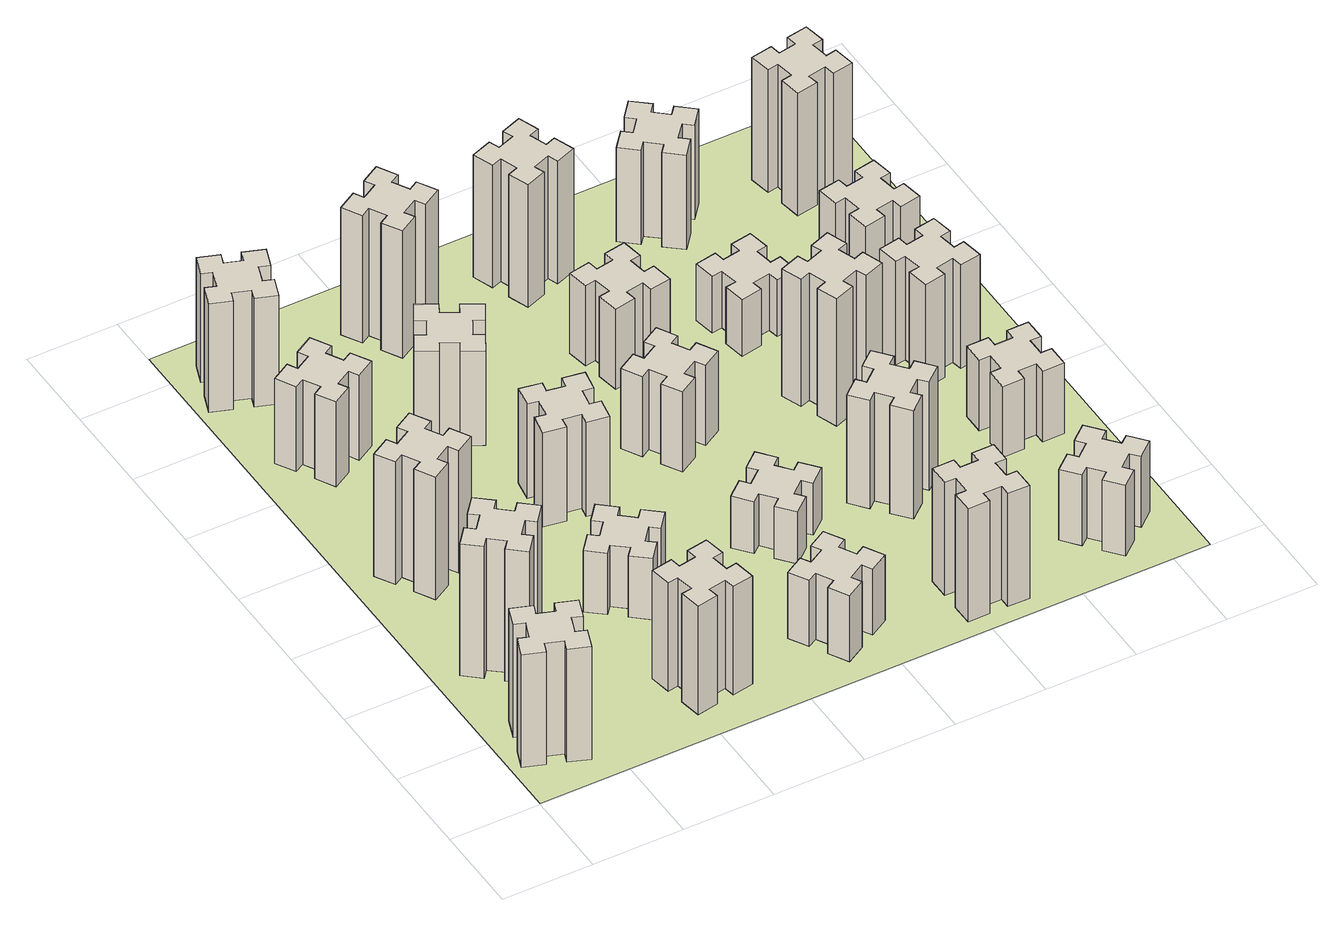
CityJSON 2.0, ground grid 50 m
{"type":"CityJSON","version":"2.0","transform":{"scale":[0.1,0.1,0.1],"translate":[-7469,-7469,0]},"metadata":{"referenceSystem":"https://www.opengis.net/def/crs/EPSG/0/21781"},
"CityObjects":{
"building1":{"type":"Building","attributes":{"class":"1000","function":"1000","usage":"1000","yearOfConstruction":2016,"roofType":"1000","measuredHeight":72,"storeysAboveGround":30,"storeysBelowGround":0},"geometry":[{"type":"Solid","lod":"1","boundaries":[[[[0,1,2,3,4,5,6,7,8,9,10,11,12,13,14,15,16,17,18,19]],[[17,16,20,21]],[[16,15,22,20]],[[15,14,23,22]],[[14,13,24,23]],[[13,12,25,24]],[[12,11,26,25]],[[11,10,27,26]],[[10,9,28,27]],[[9,8,29,28]],[[8,7,30,29]],[[7,6,31,30]],[[6,5,32,31]],[[5,4,33,32]],[[4,3,34,33]],[[3,2,35,34]],[[2,1,36,35]],[[1,0,37,36]],[[0,19,38,37]],[[19,18,39,38]],[[18,17,21,39]],[[24,25,26,27,28,29,30,31,32,33,34,35,36,37,38,39,21,20,22,23]]]]}]},
"building2":{"type":"Building","attributes":{"class":"1000","function":"1000","usage":"1000","yearOfConstruction":2016,"roofType":"1000","measuredHeight":84,"storeysAboveGround":30,"storeysBelowGround":0},"geometry":[{"type":"Solid","lod":"1","boundaries":[[[[40,41,42,43,44,45,46,47,48,49,50,51,52,53,54,55,56,57,58,59]],[[57,56,60,61]],[[56,55,62,60]],[[55,54,63,62]],[[54,53,64,63]],[[53,52,65,64]],[[52,51,66,65]],[[51,50,67,66]],[[50,49,68,67]],[[49,48,69,68]],[[48,47,70,69]],[[47,46,71,70]],[[46,45,72,71]],[[45,44,73,72]],[[44,43,74,73]],[[43,42,75,74]],[[42,41,76,75]],[[41,40,77,76]],[[40,59,78,77]],[[59,58,79,78]],[[58,57,61,79]],[[64,65,66,67,68,69,70,71,72,73,74,75,76,77,78,79,61,60,62,63]]]]}]},
"building3":{"type":"Building","attributes":{"class":"1000","function":"1000","usage":"1000","yearOfConstruction":2016,"roofType":"1000","measuredHeight":78,"storeysAboveGround":30,"storeysBelowGround":0},"geometry":[{"type":"Solid","lod":"1","boundaries":[[[[80,81,82,83,84,85,86,87,88,89,90,91,92,93,94,95,96,97,98,99]],[[97,96,100,101]],[[96,95,102,100]],[[95,94,103,102]],[[94,93,104,103]],[[93,92,105,104]],[[92,91,106,105]],[[91,90,107,106]],[[90,89,108,107]],[[89,88,109,108]],[[88,87,110,109]],[[87,86,111,110]],[[86,85,112,111]],[[85,84,113,112]],[[84,83,114,113]],[[83,82,115,114]],[[82,81,116,115]],[[81,80,117,116]],[[80,99,118,117]],[[99,98,119,118]],[[98,97,101,119]],[[104,105,106,107,108,109,110,111,112,113,114,115,116,117,118,119,101,100,102,103]]]]}]},
"building4":{"type":"Building","attributes":{"class":"1000","function":"1000","usage":"1000","yearOfConstruction":2016,"roofType":"1000","measuredHeight":54,"storeysAboveGround":30,"storeysBelowGround":0},"geometry":[{"type":"Solid","lod":"1","boundaries":[[[[120,121,122,123,124,125,126,127,128,129,130,131,132,133,134,135,136,137,138,139]],[[137,136,140,141]],[[136,135,142,140]],[[135,134,143,142]],[[134,133,144,143]],[[133,132,145,144]],[[132,131,146,145]],[[131,130,147,146]],[[130,129,148,147]],[[129,128,149,148]],[[128,127,150,149]],[[127,126,151,150]],[[126,125,152,151]],[[125,124,153,152]],[[124,123,154,153]],[[123,122,155,154]],[[122,121,156,155]],[[121,120,157,156]],[[120,139,158,157]],[[139,138,159,158]],[[138,137,141,159]],[[144,145,146,147,148,149,150,151,152,153,154,155,156,157,158,159,141,140,142,143]]]]}]},
"building5":{"type":"Building","attributes":{"class":"1000","function":"1000","usage":"1000","yearOfConstruction":2016,"roofType":"1000","measuredHeight":69,"storeysAboveGround":30,"storeysBelowGround":0},"geometry":[{"type":"Solid","lod":"1","boundaries":[[[[160,161,162,163,164,165,166,167,168,169,170,171,172,173,174,175,176,177,178,179]],[[177,176,180,181]],[[176,175,182,180]],[[175,174,183,182]],[[174,173,184,183]],[[173,172,185,184]],[[172,171,186,185]],[[171,170,187,186]],[[170,169,188,187]],[[169,168,189,188]],[[168,167,190,189]],[[167,166,191,190]],[[166,165,192,191]],[[165,164,193,192]],[[164,163,194,193]],[[163,162,195,194]],[[162,161,196,195]],[[161,160,197,196]],[[160,179,198,197]],[[179,178,199,198]],[[178,177,181,199]],[[184,185,186,187,188,189,190,191,192,193,194,195,196,197,198,199,181,180,182,183]]]]}]},
"building6":{"type":"Building","attributes":{"class":"1000","function":"1000","usage":"1000","yearOfConstruction":2016,"roofType":"1000","measuredHeight":69,"storeysAboveGround":30,"storeysBelowGround":0},"geometry":[{"type":"Solid","lod":"1","boundaries":[[[[200,201,202,203,204,205,206,207,208,209,210,211,212,213,214,215,216,217,218,219]],[[217,216,220,221]],[[216,215,222,220]],[[215,214,223,222]],[[214,213,224,223]],[[213,212,225,224]],[[212,211,226,225]],[[211,210,227,226]],[[210,209,228,227]],[[209,208,229,228]],[[208,207,230,229]],[[207,206,231,230]],[[206,205,232,231]],[[205,204,233,232]],[[204,203,234,233]],[[203,202,235,234]],[[202,201,236,235]],[[201,200,237,236]],[[200,219,238,237]],[[219,218,239,238]],[[218,217,221,239]],[[224,225,226,227,228,229,230,231,232,233,234,235,236,237,238,239,221,220,222,223]]]]}]},
"building7":{"type":"Building","attributes":{"class":"1000","function":"1000","usage":"1000","yearOfConstruction":2016,"roofType":"1000","measuredHeight":39,"storeysAboveGround":30,"storeysBelowGround":0},"geometry":[{"type":"Solid","lod":"1","boundaries":[[[[240,241,242,243,244,245,246,247,248,249,250,251,252,253,254,255,256,257,258,259]],[[257,256,260,261]],[[256,255,262,260]],[[255,254,263,262]],[[254,253,264,263]],[[253,252,265,264]],[[252,251,266,265]],[[251,250,267,266]],[[250,249,268,267]],[[249,248,269,268]],[[248,247,270,269]],[[247,246,271,270]],[[246,245,272,271]],[[245,244,273,272]],[[244,243,274,273]],[[243,242,275,274]],[[242,241,276,275]],[[241,240,277,276]],[[240,259,278,277]],[[259,258,279,278]],[[258,257,261,279]],[[264,265,266,267,268,269,270,271,272,273,274,275,276,277,278,279,261,260,262,263]]]]}]},
"building8":{"type":"Building","attributes":{"class":"1000","function":"1000","usage":"1000","yearOfConstruction":2016,"roofType":"1000","measuredHeight":60,"storeysAboveGround":30,"storeysBelowGround":0},"geometry":[{"type":"Solid","lod":"1","boundaries":[[[[280,281,282,283,284,285,286,287,288,289,290,291,292,293,294,295,296,297,298,299]],[[297,296,300,301]],[[296,295,302,300]],[[295,294,303,302]],[[294,293,304,303]],[[293,292,305,304]],[[292,291,306,305]],[[291,290,307,306]],[[290,289,308,307]],[[289,288,309,308]],[[288,287,310,309]],[[287,286,311,310]],[[286,285,312,311]],[[285,284,313,312]],[[284,283,314,313]],[[283,282,315,314]],[[282,281,316,315]],[[281,280,317,316]],[[280,299,318,317]],[[299,298,319,318]],[[298,297,301,319]],[[304,305,306,307,308,309,310,311,312,313,314,315,316,317,318,319,301,300,302,303]]]]}]},
"building9":{"type":"Building","attributes":{"class":"1000","function":"1000","usage":"1000","yearOfConstruction":2016,"roofType":"1000","measuredHeight":60,"storeysAboveGround":30,"storeysBelowGround":0},"geometry":[{"type":"Solid","lod":"1","boundaries":[[[[320,321,322,323,324,325,326,327,328,329,330,331,332,333,334,335,336,337,338,339]],[[337,336,340,341]],[[336,335,342,340]],[[335,334,343,342]],[[334,333,344,343]],[[333,332,345,344]],[[332,331,346,345]],[[331,330,347,346]],[[330,329,348,347]],[[329,328,349,348]],[[328,327,350,349]],[[327,326,351,350]],[[326,325,352,351]],[[325,324,353,352]],[[324,323,354,353]],[[323,322,355,354]],[[322,321,356,355]],[[321,320,357,356]],[[320,339,358,357]],[[339,338,359,358]],[[338,337,341,359]],[[344,345,346,347,348,349,350,351,352,353,354,355,356,357,358,359,341,340,342,343]]]]}]},
"building10":{"type":"Building","attributes":{"class":"1000","function":"1000","usage":"1000","yearOfConstruction":2016,"roofType":"1000","measuredHeight":42,"storeysAboveGround":30,"storeysBelowGround":0},"geometry":[{"type":"Solid","lod":"1","boundaries":[[[[360,361,362,363,364,365,366,367,368,369,370,371,372,373,374,375,376,377,378,379]],[[377,376,380,381]],[[376,375,382,380]],[[375,374,383,382]],[[374,373,384,383]],[[373,372,385,384]],[[372,371,386,385]],[[371,370,387,386]],[[370,369,388,387]],[[369,368,389,388]],[[368,367,390,389]],[[367,366,391,390]],[[366,365,392,391]],[[365,364,393,392]],[[364,363,394,393]],[[363,362,395,394]],[[362,361,396,395]],[[361,360,397,396]],[[360,379,398,397]],[[379,378,399,398]],[[378,377,381,399]],[[384,385,386,387,388,389,390,391,392,393,394,395,396,397,398,399,381,380,382,383]]]]}]},
"building11":{"type":"Building","attributes":{"class":"1000","function":"1000","usage":"1000","yearOfConstruction":2016,"roofType":"1000","measuredHeight":81,"storeysAboveGround":30,"storeysBelowGround":0},"geometry":[{"type":"Solid","lod":"1","boundaries":[[[[400,401,402,403,404,405,406,407,408,409,410,411,412,413,414,415,416,417,418,419]],[[417,416,420,421]],[[416,415,422,420]],[[415,414,423,422]],[[414,413,424,423]],[[413,412,425,424]],[[412,411,426,425]],[[411,410,427,426]],[[410,409,428,427]],[[409,408,429,428]],[[408,407,430,429]],[[407,406,431,430]],[[406,405,432,431]],[[405,404,433,432]],[[404,403,434,433]],[[403,402,435,434]],[[402,401,436,435]],[[401,400,437,436]],[[400,419,438,437]],[[419,418,439,438]],[[418,417,421,439]],[[424,425,426,427,428,429,430,431,432,433,434,435,436,437,438,439,421,420,422,423]]]]}]},
"building12":{"type":"Building","attributes":{"class":"1000","function":"1000","usage":"1000","yearOfConstruction":2016,"roofType":"1000","measuredHeight":33,"storeysAboveGround":30,"storeysBelowGround":0},"geometry":[{"type":"Solid","lod":"1","boundaries":[[[[440,441,442,443,444,445,446,447,448,449,450,451,452,453,454,455,456,457,458,459]],[[457,456,460,461]],[[456,455,462,460]],[[455,454,463,462]],[[454,453,464,463]],[[453,452,465,464]],[[452,451,466,465]],[[451,450,467,466]],[[450,449,468,467]],[[449,448,469,468]],[[448,447,470,469]],[[447,446,471,470]],[[446,445,472,471]],[[445,444,473,472]],[[444,443,474,473]],[[443,442,475,474]],[[442,441,476,475]],[[441,440,477,476]],[[440,459,478,477]],[[459,458,479,478]],[[458,457,461,479]],[[464,465,466,467,468,469,470,471,472,473,474,475,476,477,478,479,461,460,462,463]]]]}]},
"building13":{"type":"Building","attributes":{"class":"1000","function":"1000","usage":"1000","yearOfConstruction":2016,"roofType":"1000","measuredHeight":51,"storeysAboveGround":30,"storeysBelowGround":0},"geometry":[{"type":"Solid","lod":"1","boundaries":[[[[480,481,482,483,484,485,486,487,488,489,490,491,492,493,494,495,496,497,498,499]],[[497,496,500,501]],[[496,495,502,500]],[[495,494,503,502]],[[494,493,504,503]],[[493,492,505,504]],[[492,491,506,505]],[[491,490,507,506]],[[490,489,508,507]],[[489,488,509,508]],[[488,487,510,509]],[[487,486,511,510]],[[486,485,512,511]],[[485,484,513,512]],[[484,483,514,513]],[[483,482,515,514]],[[482,481,516,515]],[[481,480,517,516]],[[480,499,518,517]],[[499,498,519,518]],[[498,497,501,519]],[[504,505,506,507,508,509,510,511,512,513,514,515,516,517,518,519,501,500,502,503]]]]}]},
"building14":{"type":"Building","attributes":{"class":"1000","function":"1000","usage":"1000","yearOfConstruction":2016,"roofType":"1000","measuredHeight":72,"storeysAboveGround":30,"storeysBelowGround":0},"geometry":[{"type":"Solid","lod":"1","boundaries":[[[[520,521,522,523,524,525,526,527,528,529,530,531,532,533,534,535,536,537,538,539]],[[537,536,540,541]],[[536,535,542,540]],[[535,534,543,542]],[[534,533,544,543]],[[533,532,545,544]],[[532,531,546,545]],[[531,530,547,546]],[[530,529,548,547]],[[529,528,549,548]],[[528,527,550,549]],[[527,526,551,550]],[[526,525,552,551]],[[525,524,553,552]],[[524,523,554,553]],[[523,522,555,554]],[[522,521,556,555]],[[521,520,557,556]],[[520,539,558,557]],[[539,538,559,558]],[[538,537,541,559]],[[544,545,546,547,548,549,550,551,552,553,554,555,556,557,558,559,541,540,542,543]]]]}]},
"building15":{"type":"Building","attributes":{"class":"1000","function":"1000","usage":"1000","yearOfConstruction":2016,"roofType":"1000","measuredHeight":51,"storeysAboveGround":30,"storeysBelowGround":0},"geometry":[{"type":"Solid","lod":"1","boundaries":[[[[560,561,562,563,564,565,566,567,568,569,570,571,572,573,574,575,576,577,578,579]],[[577,576,580,581]],[[576,575,582,580]],[[575,574,583,582]],[[574,573,584,583]],[[573,572,585,584]],[[572,571,586,585]],[[571,570,587,586]],[[570,569,588,587]],[[569,568,589,588]],[[568,567,590,589]],[[567,566,591,590]],[[566,565,592,591]],[[565,564,593,592]],[[564,563,594,593]],[[563,562,595,594]],[[562,561,596,595]],[[561,560,597,596]],[[560,579,598,597]],[[579,578,599,598]],[[578,577,581,599]],[[584,585,586,587,588,589,590,591,592,593,594,595,596,597,598,599,581,580,582,583]]]]}]},
"building16":{"type":"Building","attributes":{"class":"1000","function":"1000","usage":"1000","yearOfConstruction":2016,"roofType":"1000","measuredHeight":78,"storeysAboveGround":30,"storeysBelowGround":0},"geometry":[{"type":"Solid","lod":"1","boundaries":[[[[600,601,602,603,604,605,606,607,608,609,610,611,612,613,614,615,616,617,618,619]],[[617,616,620,621]],[[616,615,622,620]],[[615,614,623,622]],[[614,613,624,623]],[[613,612,625,624]],[[612,611,626,625]],[[611,610,627,626]],[[610,609,628,627]],[[609,608,629,628]],[[608,607,630,629]],[[607,606,631,630]],[[606,605,632,631]],[[605,604,633,632]],[[604,603,634,633]],[[603,602,635,634]],[[602,601,636,635]],[[601,600,637,636]],[[600,619,638,637]],[[619,618,639,638]],[[618,617,621,639]],[[624,625,626,627,628,629,630,631,632,633,634,635,636,637,638,639,621,620,622,623]]]]}]},
"building17":{"type":"Building","attributes":{"class":"1000","function":"1000","usage":"1000","yearOfConstruction":2016,"roofType":"1000","measuredHeight":69,"storeysAboveGround":30,"storeysBelowGround":0},"geometry":[{"type":"Solid","lod":"1","boundaries":[[[[640,641,642,643,644,645,646,647,648,649,650,651,652,653,654,655,656,657,658,659]],[[657,656,660,661]],[[656,655,662,660]],[[655,654,663,662]],[[654,653,664,663]],[[653,652,665,664]],[[652,651,666,665]],[[651,650,667,666]],[[650,649,668,667]],[[649,648,669,668]],[[648,647,670,669]],[[647,646,671,670]],[[646,645,672,671]],[[645,644,673,672]],[[644,643,674,673]],[[643,642,675,674]],[[642,641,676,675]],[[641,640,677,676]],[[640,659,678,677]],[[659,658,679,678]],[[658,657,661,679]],[[664,665,666,667,668,669,670,671,672,673,674,675,676,677,678,679,661,660,662,663]]]]}]},
"building18":{"type":"Building","attributes":{"class":"1000","function":"1000","usage":"1000","yearOfConstruction":2016,"roofType":"1000","measuredHeight":81,"storeysAboveGround":30,"storeysBelowGround":0},"geometry":[{"type":"Solid","lod":"1","boundaries":[[[[680,681,682,683,684,685,686,687,688,689,690,691,692,693,694,695,696,697,698,699]],[[697,696,700,701]],[[696,695,702,700]],[[695,694,703,702]],[[694,693,704,703]],[[693,692,705,704]],[[692,691,706,705]],[[691,690,707,706]],[[690,689,708,707]],[[689,688,709,708]],[[688,687,710,709]],[[687,686,711,710]],[[686,685,712,711]],[[685,684,713,712]],[[684,683,714,713]],[[683,682,715,714]],[[682,681,716,715]],[[681,680,717,716]],[[680,699,718,717]],[[699,698,719,718]],[[698,697,701,719]],[[704,705,706,707,708,709,710,711,712,713,714,715,716,717,718,719,701,700,702,703]]]]}]},
"building19":{"type":"Building","attributes":{"class":"1000","function":"1000","usage":"1000","yearOfConstruction":2016,"roofType":"1000","measuredHeight":36,"storeysAboveGround":30,"storeysBelowGround":0},"geometry":[{"type":"Solid","lod":"1","boundaries":[[[[720,721,722,723,724,725,726,727,728,729,730,731,732,733,734,735,736,737,738,739]],[[737,736,740,741]],[[736,735,742,740]],[[735,734,743,742]],[[734,733,744,743]],[[733,732,745,744]],[[732,731,746,745]],[[731,730,747,746]],[[730,729,748,747]],[[729,728,749,748]],[[728,727,750,749]],[[727,726,751,750]],[[726,725,752,751]],[[725,724,753,752]],[[724,723,754,753]],[[723,722,755,754]],[[722,721,756,755]],[[721,720,757,756]],[[720,739,758,757]],[[739,738,759,758]],[[738,737,741,759]],[[744,745,746,747,748,749,750,751,752,753,754,755,756,757,758,759,741,740,742,743]]]]}]},
"building20":{"type":"Building","attributes":{"class":"1000","function":"1000","usage":"1000","yearOfConstruction":2016,"roofType":"1000","measuredHeight":45,"storeysAboveGround":30,"storeysBelowGround":0},"geometry":[{"type":"Solid","lod":"1","boundaries":[[[[760,761,762,763,764,765,766,767,768,769,770,771,772,773,774,775,776,777,778,779]],[[777,776,780,781]],[[776,775,782,780]],[[775,774,783,782]],[[774,773,784,783]],[[773,772,785,784]],[[772,771,786,785]],[[771,770,787,786]],[[770,769,788,787]],[[769,768,789,788]],[[768,767,790,789]],[[767,766,791,790]],[[766,765,792,791]],[[765,764,793,792]],[[764,763,794,793]],[[763,762,795,794]],[[762,761,796,795]],[[761,760,797,796]],[[760,779,798,797]],[[779,778,799,798]],[[778,777,781,799]],[[784,785,786,787,788,789,790,791,792,793,794,795,796,797,798,799,781,780,782,783]]]]}]},
"building21":{"type":"Building","attributes":{"class":"1000","function":"1000","usage":"1000","yearOfConstruction":2016,"roofType":"1000","measuredHeight":60,"storeysAboveGround":30,"storeysBelowGround":0},"geometry":[{"type":"Solid","lod":"1","boundaries":[[[[800,801,802,803,804,805,806,807,808,809,810,811,812,813,814,815,816,817,818,819]],[[817,816,820,821]],[[816,815,822,820]],[[815,814,823,822]],[[814,813,824,823]],[[813,812,825,824]],[[812,811,826,825]],[[811,810,827,826]],[[810,809,828,827]],[[809,808,829,828]],[[808,807,830,829]],[[807,806,831,830]],[[806,805,832,831]],[[805,804,833,832]],[[804,803,834,833]],[[803,802,835,834]],[[802,801,836,835]],[[801,800,837,836]],[[800,819,838,837]],[[819,818,839,838]],[[818,817,821,839]],[[824,825,826,827,828,829,830,831,832,833,834,835,836,837,838,839,821,820,822,823]]]]}]},
"building22":{"type":"Building","attributes":{"class":"1000","function":"1000","usage":"1000","yearOfConstruction":2016,"roofType":"1000","measuredHeight":45,"storeysAboveGround":30,"storeysBelowGround":0},"geometry":[{"type":"Solid","lod":"1","boundaries":[[[[840,841,842,843,844,845,846,847,848,849,850,851,852,853,854,855,856,857,858,859]],[[857,856,860,861]],[[856,855,862,860]],[[855,854,863,862]],[[854,853,864,863]],[[853,852,865,864]],[[852,851,866,865]],[[851,850,867,866]],[[850,849,868,867]],[[849,848,869,868]],[[848,847,870,869]],[[847,846,871,870]],[[846,845,872,871]],[[845,844,873,872]],[[844,843,874,873]],[[843,842,875,874]],[[842,841,876,875]],[[841,840,877,876]],[[840,859,878,877]],[[859,858,879,878]],[[858,857,861,879]],[[864,865,866,867,868,869,870,871,872,873,874,875,876,877,878,879,861,860,862,863]]]]}]},
"building23":{"type":"Building","attributes":{"class":"1000","function":"1000","usage":"1000","yearOfConstruction":2016,"roofType":"1000","measuredHeight":66,"storeysAboveGround":30,"storeysBelowGround":0},"geometry":[{"type":"Solid","lod":"1","boundaries":[[[[880,881,882,883,884,885,886,887,888,889,890,891,892,893,894,895,896,897,898,899]],[[897,896,900,901]],[[896,895,902,900]],[[895,894,903,902]],[[894,893,904,903]],[[893,892,905,904]],[[892,891,906,905]],[[891,890,907,906]],[[890,889,908,907]],[[889,888,909,908]],[[888,887,910,909]],[[887,886,911,910]],[[886,885,912,911]],[[885,884,913,912]],[[884,883,914,913]],[[883,882,915,914]],[[882,881,916,915]],[[881,880,917,916]],[[880,899,918,917]],[[899,898,919,918]],[[898,897,901,919]],[[904,905,906,907,908,909,910,911,912,913,914,915,916,917,918,919,901,900,902,903]]]]}]},
"building24":{"type":"Building","attributes":{"class":"1000","function":"1000","usage":"1000","yearOfConstruction":2016,"roofType":"1000","measuredHeight":42,"storeysAboveGround":30,"storeysBelowGround":0},"geometry":[{"type":"Solid","lod":"1","boundaries":[[[[920,921,922,923,924,925,926,927,928,929,930,931,932,933,934,935,936,937,938,939]],[[937,936,940,941]],[[936,935,942,940]],[[935,934,943,942]],[[934,933,944,943]],[[933,932,945,944]],[[932,931,946,945]],[[931,930,947,946]],[[930,929,948,947]],[[929,928,949,948]],[[928,927,950,949]],[[927,926,951,950]],[[926,925,952,951]],[[925,924,953,952]],[[924,923,954,953]],[[923,922,955,954]],[[922,921,956,955]],[[921,920,957,956]],[[920,939,958,957]],[[939,938,959,958]],[[938,937,941,959]],[[944,945,946,947,948,949,950,951,952,953,954,955,956,957,958,959,941,940,942,943]]]]}]},
"building25":{"type":"Building","attributes":{"class":"1000","function":"1000","usage":"1000","yearOfConstruction":2016,"roofType":"1000","measuredHeight":78,"storeysAboveGround":30,"storeysBelowGround":0},"geometry":[{"type":"Solid","lod":"1","boundaries":[[[[960,961,962,963,964,965,966,967,968,969,970,971,972,973,974,975,976,977,978,979]],[[977,976,980,981]],[[976,975,982,980]],[[975,974,983,982]],[[974,973,984,983]],[[973,972,985,984]],[[972,971,986,985]],[[971,970,987,986]],[[970,969,988,987]],[[969,968,989,988]],[[968,967,990,989]],[[967,966,991,990]],[[966,965,992,991]],[[965,964,993,992]],[[964,963,994,993]],[[963,962,995,994]],[[962,961,996,995]],[[961,960,997,996]],[[960,979,998,997]],[[979,978,999,998]],[[978,977,981,999]],[[984,985,986,987,988,989,990,991,992,993,994,995,996,997,998,999,981,980,982,983]]]]}]},
"landuse1":{"type":"LandUse","attributes":{"name":"plot1","function":"1010"},"geometry":[{"type":"MultiSurface","lod":"1","boundaries":[[[1000,1001,1002,1003]]]}]}
},
"vertices":[
[189,460,0],[155,366,0],[99,387,0],[57,274,0],[170,233,0],[191,289,0],[285,255,0],[264,199,0],[377,157,0],[418,270,0],[362,291,0],[396,385,0],[452,364,0],[493,477,0],[380,518,0],[360,462,0],[266,496,0],[287,552,0],[174,593,0],[133,480,0],[266,496,720],[287,552,720],[360,462,720],[380,518,720],[493,477,720],[452,364,720],[396,385,720],[362,291,720],[418,270,720],[377,157,720],[264,199,720],[285,255,720],[191,289,720],[170,233,720],[57,274,720],[99,387,720],[155,366,720],[189,460,720],[133,480,720],[174,593,720],
[484,1067,0],[408,1132,0],[446,1178,0],[354,1255,0],[277,1163,0],[323,1124,0],[259,1048,0],[213,1086,0],[136,994,0],[228,917,0],[266,963,0],[343,899,0],[304,853,0],[396,776,0],[473,868,0],[427,906,0],[492,983,0],[538,944,0],[615,1036,0],[523,1113,0],[492,983,840],[538,944,840],[427,906,840],[473,868,840],[396,776,840],[304,853,840],[343,899,840],[266,963,840],[228,917,840],[136,994,840],[213,1086,840],[259,1048,840],[323,1124,840],[277,1163,840],[354,1255,840],[446,1178,840],[408,1132,840],[484,1067,840],[523,1113,840],[615,1036,840],
[496,1767,0],[446,1854,0],[498,1884,0],[438,1988,0],[334,1928,0],[364,1876,0],[277,1826,0],[247,1878,0],[143,1818,0],[203,1714,0],[255,1744,0],[305,1657,0],[253,1627,0],[313,1523,0],[417,1583,0],[387,1635,0],[474,1685,0],[504,1633,0],[608,1693,0],[548,1797,0],[474,1685,780],[504,1633,780],[387,1635,780],[417,1583,780],[313,1523,780],[253,1627,780],[305,1657,780],[255,1744,780],[203,1714,780],[143,1818,780],[247,1878,780],[277,1826,780],[364,1876,780],[334,1928,780],[438,1988,780],[498,1884,780],[446,1854,780],[496,1767,780],[548,1797,780],[608,1693,780],
[387,2575,0],[474,2625,0],[504,2573,0],[608,2633,0],[548,2737,0],[496,2707,0],[446,2794,0],[498,2824,0],[438,2928,0],[334,2868,0],[364,2816,0],[277,2766,0],[247,2818,0],[143,2758,0],[203,2654,0],[255,2684,0],[305,2597,0],[253,2567,0],[313,2463,0],[417,2523,0],[305,2597,540],[253,2567,540],[255,2684,540],[203,2654,540],[143,2758,540],[247,2818,540],[277,2766,540],[364,2816,540],[334,2868,540],[438,2928,540],[498,2824,540],[446,2794,540],[496,2707,540],[548,2737,540],[608,2633,540],[504,2573,540],[474,2625,540],[387,2575,540],[417,2523,540],[313,2463,540],
[998,405,0],[1016,307,0],[957,297,0],[977,178,0],[1096,199,0],[1085,258,0],[1184,276,0],[1194,217,0],[1312,237,0],[1291,356,0],[1232,345,0],[1215,444,0],[1274,454,0],[1253,572,0],[1135,551,0],[1145,492,0],[1047,475,0],[1037,534,0],[918,513,0],[939,395,0],[1047,475,690],[1037,534,690],[1145,492,690],[1135,551,690],[1253,572,690],[1274,454,690],[1215,444,690],[1232,345,690],[1291,356,690],[1312,237,690],[1194,217,690],[1184,276,690],[1085,258,690],[1096,199,690],[977,178,690],[957,297,690],[1016,307,690],[998,405,690],[939,395,690],[918,513,690],
[362,3251,0],[396,3345,0],[452,3324,0],[493,3437,0],[380,3478,0],[360,3422,0],[266,3456,0],[287,3512,0],[174,3553,0],[133,3440,0],[189,3420,0],[155,3326,0],[99,3347,0],[57,3234,0],[170,3193,0],[191,3249,0],[285,3215,0],[264,3159,0],[377,3117,0],[418,3230,0],[285,3215,690],[264,3159,690],[191,3249,690],[170,3193,690],[57,3234,690],[99,3347,690],[155,3326,690],[189,3420,690],[133,3440,690],[174,3553,690],[287,3512,690],[266,3456,690],[360,3422,690],[380,3478,690],[493,3437,690],[452,3324,690],[396,3345,690],[362,3251,690],[418,3230,690],[377,3117,690],
[1063,1224,0],[999,1148,0],[953,1186,0],[876,1094,0],[968,1017,0],[1006,1063,0],[1083,999,0],[1044,953,0],[1136,876,0],[1213,968,0],[1167,1006,0],[1232,1083,0],[1278,1044,0],[1355,1136,0],[1263,1213,0],[1224,1167,0],[1148,1232,0],[1186,1278,0],[1094,1355,0],[1017,1263,0],[1148,1232,390],[1186,1278,390],[1224,1167,390],[1263,1213,390],[1355,1136,390],[1278,1044,390],[1232,1083,390],[1167,1006,390],[1213,968,390],[1136,876,390],[1044,953,390],[1083,999,390],[1006,1063,390],[968,1017,390],[876,1094,390],[953,1186,390],[999,1148,390],[1063,1224,390],[1017,1263,390],[1094,1355,390],
[1315,1787,0],[1332,1885,0],[1391,1875,0],[1412,1993,0],[1294,2014,0],[1284,1955,0],[1185,1972,0],[1196,2031,0],[1077,2052,0],[1057,1934,0],[1116,1924,0],[1098,1825,0],[1039,1836,0],[1018,1717,0],[1137,1697,0],[1147,1756,0],[1245,1738,0],[1235,1679,0],[1353,1658,0],[1374,1777,0],[1245,1738,600],[1235,1679,600],[1147,1756,600],[1137,1697,600],[1018,1717,600],[1039,1836,600],[1098,1825,600],[1116,1924,600],[1057,1934,600],[1077,2052,600],[1196,2031,600],[1185,1972,600],[1284,1955,600],[1294,2014,600],[1412,1993,600],[1391,1875,600],[1332,1885,600],[1315,1787,600],[1374,1777,600],[1353,1658,600],
[1114,2666,0],[1027,2716,0],[1057,2768,0],[953,2828,0],[893,2724,0],[945,2694,0],[895,2607,0],[843,2637,0],[783,2533,0],[887,2473,0],[917,2525,0],[1004,2475,0],[974,2423,0],[1078,2363,0],[1138,2467,0],[1086,2497,0],[1136,2584,0],[1188,2554,0],[1248,2658,0],[1144,2718,0],[1136,2584,600],[1188,2554,600],[1086,2497,600],[1138,2467,600],[1078,2363,600],[974,2423,600],[1004,2475,600],[917,2525,600],[887,2473,600],[783,2533,600],[843,2637,600],[895,2607,600],[945,2694,600],[893,2724,600],[953,2828,600],[1057,2768,600],[1027,2716,600],[1114,2666,600],[1144,2718,600],[1248,2658,600],
[1844,496,0],[1757,446,0],[1727,498,0],[1623,438,0],[1683,334,0],[1735,364,0],[1785,277,0],[1733,247,0],[1793,143,0],[1897,203,0],[1867,255,0],[1954,305,0],[1984,253,0],[2088,313,0],[2028,417,0],[1976,387,0],[1926,474,0],[1978,504,0],[1918,608,0],[1814,548,0],[1926,474,420],[1978,504,420],[1976,387,420],[2028,417,420],[2088,313,420],[1984,253,420],[1954,305,420],[1867,255,420],[1897,203,420],[1793,143,420],[1733,247,420],[1785,277,420],[1735,364,420],[1683,334,420],[1623,438,420],[1727,498,420],[1757,446,420],[1844,496,420],[1814,548,420],[1918,608,420],
[1127,3215,0],[1214,3265,0],[1244,3213,0],[1348,3273,0],[1288,3377,0],[1236,3347,0],[1186,3434,0],[1238,3464,0],[1178,3568,0],[1074,3508,0],[1104,3456,0],[1017,3406,0],[987,3458,0],[883,3398,0],[943,3294,0],[995,3324,0],[1045,3237,0],[993,3207,0],[1053,3103,0],[1157,3163,0],[1045,3237,810],[993,3207,810],[995,3324,810],[943,3294,810],[883,3398,810],[987,3458,810],[1017,3406,810],[1104,3456,810],[1074,3508,810],[1178,3568,810],[1238,3464,810],[1186,3434,810],[1236,3347,810],[1288,3377,810],[1348,3273,810],[1244,3213,810],[1214,3265,810],[1127,3215,810],[1157,3163,810],[1053,3103,810],
[2072,1148,0],[2007,1224,0],[2053,1263,0],[1976,1355,0],[1884,1278,0],[1923,1232,0],[1846,1167,0],[1808,1213,0],[1716,1136,0],[1793,1044,0],[1839,1083,0],[1903,1006,0],[1857,968,0],[1934,876,0],[2026,953,0],[1988,999,0],[2064,1063,0],[2103,1017,0],[2195,1094,0],[2118,1186,0],[2064,1063,330],[2103,1017,330],[1988,999,330],[2026,953,330],[1934,876,330],[1857,968,330],[1903,1006,330],[1839,1083,330],[1793,1044,330],[1716,1136,330],[1808,1213,330],[1846,1167,330],[1923,1232,330],[1884,1278,330],[1976,1355,330],[2053,1263,330],[2007,1224,330],[2072,1148,330],[2118,1186,330],[2195,1094,330],
[1976,1967,0],[1926,2054,0],[1978,2084,0],[1918,2188,0],[1814,2128,0],[1844,2076,0],[1757,2026,0],[1727,2078,0],[1623,2018,0],[1683,1914,0],[1735,1944,0],[1785,1857,0],[1733,1827,0],[1793,1723,0],[1897,1783,0],[1867,1835,0],[1954,1885,0],[1984,1833,0],[2088,1893,0],[2028,1997,0],[1954,1885,510],[1984,1833,510],[1867,1835,510],[1897,1783,510],[1793,1723,510],[1733,1827,510],[1785,1857,510],[1735,1944,510],[1683,1914,510],[1623,2018,510],[1727,2078,510],[1757,2026,510],[1844,2076,510],[1814,2128,510],[1918,2188,510],[1978,2084,510],[1926,2054,510],[1976,1967,510],[2028,1997,510],[2088,1893,510],
[2485,325,0],[2485,225,0],[2425,225,0],[2425,105,0],[2545,105,0],[2545,165,0],[2645,165,0],[2645,105,0],[2765,105,0],[2765,225,0],[2705,225,0],[2705,325,0],[2765,325,0],[2765,445,0],[2645,445,0],[2645,385,0],[2545,385,0],[2545,445,0],[2425,445,0],[2425,325,0],[2545,385,720],[2545,445,720],[2645,385,720],[2645,445,720],[2765,445,720],[2765,325,720],[2705,325,720],[2705,225,720],[2765,225,720],[2765,105,720],[2645,105,720],[2645,165,720],[2545,165,720],[2545,105,720],[2425,105,720],[2425,225,720],[2485,225,720],[2485,325,720],[2425,325,720],[2425,445,720],
[2072,2565,0],[2055,2664,0],[2114,2674,0],[2093,2792,0],[1975,2771,0],[1985,2712,0],[1887,2695,0],[1877,2754,0],[1758,2733,0],[1779,2615,0],[1838,2625,0],[1856,2527,0],[1797,2517,0],[1817,2398,0],[1936,2419,0],[1925,2478,0],[2024,2496,0],[2034,2437,0],[2152,2457,0],[2131,2576,0],[2024,2496,510],[2034,2437,510],[1925,2478,510],[1936,2419,510],[1817,2398,510],[1797,2517,510],[1856,2527,510],[1838,2625,510],[1779,2615,510],[1758,2733,510],[1877,2754,510],[1887,2695,510],[1985,2712,510],[1975,2771,510],[2093,2792,510],[2114,2674,510],[2055,2664,510],[2072,2565,510],[2131,2576,510],[2152,2457,510],
[1735,3345,0],[1769,3251,0],[1713,3230,0],[1754,3117,0],[1867,3159,0],[1846,3215,0],[1940,3249,0],[1960,3193,0],[2073,3234,0],[2032,3347,0],[1976,3326,0],[1942,3420,0],[1998,3440,0],[1957,3553,0],[1844,3512,0],[1865,3456,0],[1771,3422,0],[1750,3478,0],[1637,3437,0],[1679,3324,0],[1771,3422,780],[1750,3478,780],[1865,3456,780],[1844,3512,780],[1957,3553,780],[1998,3440,780],[1942,3420,780],[1976,3326,780],[2032,3347,780],[2073,3234,780],[1960,3193,780],[1940,3249,780],[1846,3215,780],[1867,3159,780],[1754,3117,780],[1713,3230,780],[1769,3251,780],[1735,3345,780],[1679,3324,780],[1637,3437,780],
[2563,1232,0],[2486,1167,0],[2448,1213,0],[2356,1136,0],[2433,1044,0],[2479,1083,0],[2543,1006,0],[2497,968,0],[2574,876,0],[2666,953,0],[2628,999,0],[2704,1063,0],[2743,1017,0],[2835,1094,0],[2758,1186,0],[2712,1148,0],[2647,1224,0],[2693,1263,0],[2616,1355,0],[2524,1278,0],[2647,1224,690],[2693,1263,690],[2712,1148,690],[2758,1186,690],[2835,1094,690],[2743,1017,690],[2704,1063,690],[2628,999,690],[2666,953,690],[2574,876,690],[2497,968,690],[2543,1006,690],[2479,1083,690],[2433,1044,690],[2356,1136,690],[2448,1213,690],[2486,1167,690],[2563,1232,690],[2524,1278,690],[2616,1355,690],
[2705,1976,0],[2611,1942,0],[2590,1998,0],[2477,1957,0],[2519,1844,0],[2575,1865,0],[2609,1771,0],[2553,1750,0],[2594,1637,0],[2707,1679,0],[2686,1735,0],[2780,1769,0],[2800,1713,0],[2913,1754,0],[2872,1867,0],[2816,1846,0],[2782,1940,0],[2838,1960,0],[2797,2073,0],[2684,2032,0],[2782,1940,810],[2838,1960,810],[2816,1846,810],[2872,1867,810],[2913,1754,810],[2800,1713,810],[2780,1769,810],[2686,1735,810],[2707,1679,810],[2594,1637,810],[2553,1750,810],[2609,1771,810],[2575,1865,810],[2519,1844,810],[2477,1957,810],[2590,1998,810],[2611,1942,810],[2705,1976,810],[2684,2032,810],[2797,2073,810],
[2565,2378,0],[2664,2396,0],[2674,2337,0],[2792,2357,0],[2771,2476,0],[2712,2465,0],[2695,2564,0],[2754,2574,0],[2733,2692,0],[2615,2671,0],[2625,2612,0],[2527,2595,0],[2517,2654,0],[2398,2633,0],[2419,2515,0],[2478,2525,0],[2496,2427,0],[2437,2417,0],[2457,2298,0],[2576,2319,0],[2496,2427,360],[2437,2417,360],[2478,2525,360],[2419,2515,360],[2398,2633,360],[2517,2654,360],[2527,2595,360],[2625,2612,360],[2615,2671,360],[2733,2692,360],[2754,2574,360],[2695,2564,360],[2712,2465,360],[2771,2476,360],[2792,2357,360],[2674,2337,360],[2664,2396,360],[2565,2378,360],[2576,2319,360],[2457,2298,360],
[3452,408,0],[3387,484,0],[3433,523,0],[3356,615,0],[3264,538,0],[3303,492,0],[3226,427,0],[3188,473,0],[3096,396,0],[3173,304,0],[3219,343,0],[3283,266,0],[3237,228,0],[3314,136,0],[3406,213,0],[3368,259,0],[3444,323,0],[3483,277,0],[3575,354,0],[3498,446,0],[3444,323,450],[3483,277,450],[3368,259,450],[3406,213,450],[3314,136,450],[3237,228,450],[3283,266,450],[3219,343,450],[3173,304,450],[3096,396,450],[3188,473,450],[3226,427,450],[3303,492,450],[3264,538,450],[3356,615,450],[3433,523,450],[3387,484,450],[3452,408,450],[3498,446,450],[3575,354,450],
[2704,3387,0],[2628,3452,0],[2666,3498,0],[2574,3575,0],[2497,3483,0],[2543,3444,0],[2479,3368,0],[2433,3406,0],[2356,3314,0],[2448,3237,0],[2486,3283,0],[2563,3219,0],[2524,3173,0],[2616,3096,0],[2693,3188,0],[2647,3226,0],[2712,3303,0],[2758,3264,0],[2835,3356,0],[2743,3433,0],[2712,3303,600],[2758,3264,600],[2647,3226,600],[2693,3188,600],[2616,3096,600],[2524,3173,600],[2563,3219,600],[2486,3283,600],[2448,3237,600],[2356,3314,600],[2433,3406,600],[2479,3368,600],[2543,3444,600],[2497,3483,600],[2574,3575,600],[2666,3498,600],[2628,3452,600],[2704,3387,600],[2743,3433,600],[2835,3356,600],
[3385,1325,0],[3285,1325,0],[3285,1385,0],[3165,1385,0],[3165,1265,0],[3225,1265,0],[3225,1165,0],[3165,1165,0],[3165,1045,0],[3285,1045,0],[3285,1105,0],[3385,1105,0],[3385,1045,0],[3505,1045,0],[3505,1165,0],[3445,1165,0],[3445,1265,0],[3505,1265,0],[3505,1385,0],[3385,1385,0],[3445,1265,450],[3505,1265,450],[3445,1165,450],[3505,1165,450],[3505,1045,450],[3385,1045,450],[3385,1105,450],[3285,1105,450],[3285,1045,450],[3165,1045,450],[3165,1165,450],[3225,1165,450],[3225,1265,450],[3165,1265,450],[3165,1385,450],[3285,1385,450],[3285,1325,450],[3385,1325,450],[3385,1385,450],[3505,1385,450],
[3118,1885,0],[3136,1787,0],[3077,1777,0],[3097,1658,0],[3216,1679,0],[3205,1738,0],[3304,1756,0],[3314,1697,0],[3432,1717,0],[3411,1836,0],[3352,1825,0],[3335,1924,0],[3394,1934,0],[3373,2052,0],[3255,2031,0],[3265,1972,0],[3167,1955,0],[3157,2014,0],[3038,1993,0],[3059,1875,0],[3167,1955,660],[3157,2014,660],[3265,1972,660],[3255,2031,660],[3373,2052,660],[3394,1934,660],[3335,1924,660],[3352,1825,660],[3411,1836,660],[3432,1717,660],[3314,1697,660],[3304,1756,660],[3205,1738,660],[3216,1679,660],[3097,1658,660],[3077,1777,660],[3136,1787,660],[3118,1885,660],[3059,1875,660],[3038,1993,660],
[3305,2478,0],[3404,2496,0],[3414,2437,0],[3532,2457,0],[3511,2576,0],[3452,2565,0],[3435,2664,0],[3494,2674,0],[3473,2792,0],[3355,2771,0],[3365,2712,0],[3267,2695,0],[3257,2754,0],[3138,2733,0],[3159,2615,0],[3218,2625,0],[3236,2527,0],[3177,2517,0],[3197,2398,0],[3316,2419,0],[3236,2527,420],[3177,2517,420],[3218,2625,420],[3159,2615,420],[3138,2733,420],[3257,2754,420],[3267,2695,420],[3365,2712,420],[3355,2771,420],[3473,2792,420],[3494,2674,420],[3435,2664,420],[3452,2565,420],[3511,2576,420],[3532,2457,420],[3414,2437,420],[3404,2496,420],[3305,2478,420],[3316,2419,420],[3197,2398,420],
[3452,3205,0],[3435,3304,0],[3494,3314,0],[3473,3432,0],[3355,3411,0],[3365,3352,0],[3267,3335,0],[3257,3394,0],[3138,3373,0],[3159,3255,0],[3218,3265,0],[3236,3167,0],[3177,3157,0],[3197,3038,0],[3316,3059,0],[3305,3118,0],[3404,3136,0],[3414,3077,0],[3532,3097,0],[3511,3216,0],[3404,3136,780],[3414,3077,780],[3305,3118,780],[3316,3059,780],[3197,3038,780],[3177,3157,780],[3236,3167,780],[3218,3265,780],[3159,3255,780],[3138,3373,780],[3257,3394,780],[3267,3335,780],[3365,3352,780],[3355,3411,780],[3473,3432,780],[3494,3314,780],[3435,3304,780],[3452,3205,780],[3511,3216,780],[3532,3097,780],
[5,3705,0],[3705,3705,0],[3705,5,0],[5,5,0]
]}
